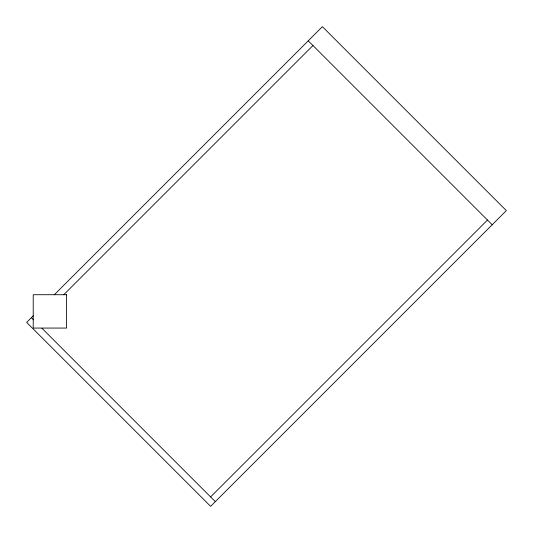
<?xml version="1.0" encoding="UTF-8"?>
<svg xmlns="http://www.w3.org/2000/svg" width="533" height="533" viewBox="0 0 533 533"><rect width="100%" height="100%" fill="white"/><g stroke="black" fill="none" stroke-linecap="round" stroke-linejoin="round"><path stroke-width="0.8" d="M33.226 315.816L26.65 322.392L210.608 506.35L506.35 210.608L322.392 26.65L54.293 294.749M63.713 294.762L312.958 45.518M210.608 496.916L487.482 220.042M308.241 40.801L492.199 224.759M31.367 317.675L33.466 319.773M41.927 328.241L215.325 501.633M66.578 294.716L33.226 294.716L33.226 328.068L66.578 328.068L66.578 294.716"/></g></svg>
